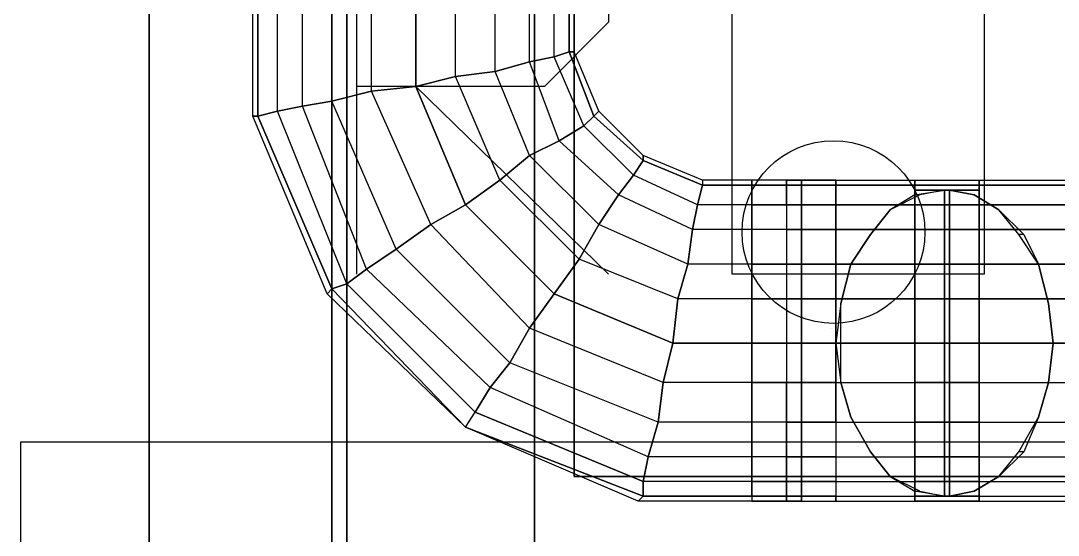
# Model space of a CAD drawing. Header units: metres. Extents: x 114 to 218, y 8 to 180.
# Drawn here: x 188.8 to 192.031, y 88.826 to 90.429 of the extents above; entities that cross this region are included whole.
import ezdxf

# ---------------------------------------------------------------- set-up
doc = ezdxf.new("R2010")
doc.units = ezdxf.units.M
doc.header["$MEASUREMENT"] = 0
for name, color, linetype in [('A-2D-AREA-IDEN', 7, 'Continuous'), ('E-LIGHT', 7, 'Continuous'), ('M-SA2S-Damp', 7, 'Continuous'), ('M-SA2S-Round', 7, 'Continuous'), ('S-3D-BEAM', 7, 'Continuous')]:
    doc.layers.add(name, color=color, linetype=linetype)

msp = doc.modelspace()

# ---------------------------------------------------------------- linework, layer by layer
at = {"layer": 'A-2D-AREA-IDEN', "color": 9, "true_color": 0xbababa}
for points in [[(189.8463, 89.6395), (189.8463, 90.8239), (190.4308, 90.8239), (190.6308, 90.624), (190.6308, 90.424), (190.4308, 90.2241), (189.8463, 90.2241)], [(191.0154, 89.6395), (191.0154, 90.8239), (191.7998, 90.8239), (191.7998, 89.6395), (191.0154, 89.6395)], [(190.0309, 90.2241), (190.6308, 89.6395)], [(195.999, 89.1166), (195.999, 86.717), (188.8004, 86.717), (188.8004, 89.1166), (195.999, 89.1166)]]:
    msp.add_lwpolyline(points, dxfattribs=at)
at = {"layer": 'E-LIGHT', "color": 5, "true_color": 0x0000ff}
for points in [[(190.5231, 89.0089), (190.5231, 90.5009), (192.1228, 90.5009), (192.1228, 89.0089), (192.1228, 90.5009), (190.5231, 90.5009), (190.5231, 89.0089)], [(191.323, 90.0395), (191.323, 90.0395)], [(191.0461, 89.7626), (191.0461, 89.7626)], [(191.6152, 89.7626), (191.6152, 89.7626)], [(191.323, 89.4703), (191.323, 89.4703)], [(192.1228, 89.0089), (190.5231, 89.0089), (192.1228, 89.0089)], [(190.5231, 89.0089), (190.5231, 89.0089)], [(190.5231, 89.0089), (190.5231, 89.0089)]]:
    msp.add_lwpolyline(points, dxfattribs=at)
msp.add_circle((191.3307, 89.7703), 0.2846, dxfattribs=at)
msp.add_circle((191.3307, 89.7703), 0.2846, dxfattribs=at)
at = {"layer": 'M-SA2S-Damp', "color": 1, "true_color": 0xff0000}
for points in [[(191.5845, 89.8549), (191.5845, 89.9164), (191.5845, 89.9318), (191.5845, 89.9164)], [(191.5845, 89.9318), (191.7844, 89.9318)], [(191.5845, 89.9318), (191.5845, 89.9318)], [(191.7844, 89.9164), (191.7844, 89.9318), (191.7844, 89.9164), (191.7844, 89.8549)], [(191.7844, 89.9318), (191.7844, 89.9318)], [(191.7844, 89.8549), (191.5845, 89.8549), (191.5845, 89.9164), (191.7844, 89.9164), (191.7844, 89.8549)], [(191.5845, 89.901), (191.5845, 89.9164), (191.5845, 89.901)], [(191.7844, 89.9164), (191.5845, 89.9164)], [(191.5845, 89.9164), (191.7844, 89.9164)], [(191.5845, 89.9164), (191.5845, 89.9164)], [(191.5845, 89.9164), (191.5845, 89.9164)], [(191.5845, 89.9164), (191.5845, 89.9164)], [(191.6768, 89.901), (191.5999, 89.8857), (191.5845, 89.8857), (191.6768, 89.901), (191.6768, 88.9474), (191.6922, 88.9474), (191.6922, 89.901)], [(191.5845, 89.8549), (191.5845, 89.901), (191.7844, 89.901), (191.7844, 89.8549)], [(191.5845, 89.8549), (191.7844, 89.8549), (191.7844, 89.901), (191.5845, 89.901), (191.5845, 89.8549)], [(191.5845, 89.901), (191.5845, 89.901)], [(191.5845, 89.901), (191.5845, 89.901)], [(191.6768, 88.9474), (191.6768, 89.901)], [(191.6922, 89.901), (191.6922, 89.901), (191.6768, 89.901)], [(191.6768, 89.901), (191.6768, 88.9474), (191.6768, 89.901)], [(191.6768, 88.9474), (191.6768, 88.9474), (191.6768, 89.901), (191.6768, 89.901)], [(191.6768, 89.901), (191.6768, 88.9474), (191.6768, 89.901), (191.6768, 88.9474), (191.6768, 89.901), (191.6768, 88.9474)], [(191.6922, 89.901), (191.6922, 88.9474), (191.6922, 89.901), (191.6922, 88.9474), (191.6768, 88.9474), (191.6768, 89.901), (191.6922, 89.901)], [(191.6768, 89.901), (191.6768, 89.901)], [(191.6768, 89.901), (191.6768, 89.901)], [(191.6768, 89.901), (191.6768, 89.901)], [(191.6768, 89.901), (191.6768, 89.901)], [(191.6768, 89.901), (191.6768, 89.901)], [(191.6768, 89.901), (191.6768, 89.901)], [(191.6768, 89.901), (191.6768, 89.901)], [(191.6922, 89.901), (191.6922, 88.9474)], [(191.7691, 89.8857), (191.6922, 89.901), (191.7691, 89.8857)], [(191.6922, 88.9474), (191.7691, 88.9628), (191.6922, 88.9474), (191.6922, 89.901)], [(191.6922, 89.901), (191.6922, 89.901), (191.6922, 88.9474), (191.6922, 89.901), (191.6922, 88.9474)], [(191.6922, 89.901), (191.6922, 89.901)], [(191.6922, 89.901), (191.6922, 89.901)], [(191.6922, 89.901), (191.6922, 89.901)], [(191.6922, 89.901), (191.6922, 89.901)], [(191.6922, 89.901), (191.6922, 89.901)], [(191.6922, 89.901), (191.6922, 89.901)], [(191.6922, 89.901), (191.6922, 89.901)], [(191.7844, 89.901), (191.7844, 89.9164), (191.7844, 89.901)], [(191.7844, 89.9164), (191.7844, 89.9164)], [(191.7844, 89.9164), (191.7844, 89.9164)], [(191.7844, 89.9164), (191.7844, 89.9164)], [(191.7844, 89.901), (191.7844, 89.901)], [(191.7844, 89.901), (191.7844, 89.901)], [(191.5845, 89.8857), (191.5076, 89.8395), (191.446, 89.7626), (191.3845, 89.6703), (191.3537, 89.5473), (191.3384, 89.4242), (191.3537, 89.3012), (191.3845, 89.1935), (191.446, 89.0858), (191.5076, 89.0089), (191.5845, 88.9628)], [(191.5999, 89.8857), (191.5076, 89.8395)], [(191.5845, 89.8857), (191.5845, 89.8857)], [(191.5999, 89.8857), (191.5999, 89.8857)], [(191.7691, 89.8857), (191.846, 89.8395), (191.7691, 89.8857)], [(191.7691, 89.8857), (191.7691, 89.8857)], [(191.5999, 88.9628), (191.5076, 89.0089), (191.446, 89.0858), (191.3845, 89.1935), (191.3537, 89.3012), (191.3537, 89.4242), (191.3537, 89.5473), (191.3845, 89.6703), (191.446, 89.7626), (191.5076, 89.8395)], [(191.5076, 89.8395), (191.5076, 89.8395)], [(191.5845, 89.8549), (191.7844, 89.8549), (191.7844, 89.778), (191.5845, 89.778), (191.5845, 89.8549)], [(191.5845, 89.8549), (191.5845, 89.778), (191.7844, 89.778), (191.7844, 89.8549)], [(191.7844, 89.8549), (191.7844, 89.778), (191.5845, 89.778), (191.5845, 89.8549)], [(191.7844, 89.8549), (191.5845, 89.8549), (191.5845, 89.778), (191.7844, 89.778), (191.7844, 89.8549)], [(191.5845, 89.8549), (191.5845, 89.8549)], [(191.5845, 89.8549), (191.5845, 89.8549)], [(191.5845, 89.8549), (191.5845, 89.8549)], [(191.5845, 89.8549), (191.5845, 89.8549)], [(191.7844, 89.8549), (191.7844, 89.8549)], [(191.7844, 89.8549), (191.7844, 89.8549)], [(191.7844, 89.8549), (191.7844, 89.8549)], [(191.7844, 89.8549), (191.7844, 89.8549)], [(191.9998, 89.5473), (191.969, 89.6703), (191.9075, 89.7626), (191.846, 89.8395), (191.9229, 89.7626), (191.969, 89.6703), (191.9998, 89.5473), (192.0152, 89.4242), (191.9998, 89.3012), (191.969, 89.1935), (191.9229, 89.0858), (191.846, 89.0089), (191.9075, 89.0858), (191.969, 89.1935), (191.9998, 89.3012), (192.0152, 89.4242), (191.9998, 89.5473)], [(191.846, 89.8395), (191.846, 89.8395)], [(191.5845, 89.0704), (191.5845, 89.1781), (191.5845, 89.3012), (191.5845, 89.4242), (191.5845, 89.5626), (191.5845, 89.6703), (191.5845, 89.778)], [(191.5845, 89.0704), (191.5845, 89.1781), (191.5845, 89.3012), (191.5845, 89.4242), (191.5845, 89.5626), (191.5845, 89.6703), (191.5845, 89.778), (191.5845, 89.6703), (191.5845, 89.5626), (191.5845, 89.4242)], [(191.5845, 89.0704), (191.5845, 89.1781), (191.5845, 89.3012), (191.5845, 89.4242), (191.5845, 89.5626), (191.5845, 89.6703), (191.5845, 89.778)], [(191.5845, 89.778), (191.5845, 89.778)], [(191.5845, 89.778), (191.5845, 89.778)], [(191.5845, 89.778), (191.5845, 89.778)], [(191.5845, 89.778), (191.5845, 89.778)], [(191.7844, 89.0704), (191.7844, 89.1781), (191.7844, 89.3012), (191.7844, 89.4242), (191.7844, 89.5626), (191.7844, 89.6703), (191.7844, 89.778)], [(191.7844, 89.778), (191.7844, 89.6703), (191.7844, 89.5626), (191.7844, 89.4242), (191.7844, 89.3012), (191.7844, 89.1781), (191.7844, 89.0704)], [(191.7844, 89.5626), (191.7844, 89.6703), (191.7844, 89.778)], [(191.7844, 89.778), (191.7844, 89.6703), (191.7844, 89.5626), (191.7844, 89.4242), (191.7844, 89.3012), (191.7844, 89.1781), (191.7844, 89.0704)], [(191.7844, 89.778), (191.7844, 89.778)], [(191.7844, 89.778), (191.7844, 89.778)], [(191.7844, 89.778), (191.7844, 89.778)], [(191.7844, 89.778), (191.7844, 89.778)], [(191.446, 89.7626), (191.446, 89.7626)], [(191.446, 89.7626), (191.446, 89.7626)], [(191.9229, 89.7626), (191.9075, 89.7626)], [(191.9075, 89.7626), (191.9075, 89.7626)], [(191.9229, 89.7626), (191.9229, 89.7626)], [(191.3845, 89.6703), (191.3845, 89.6703)], [(191.3845, 89.6703), (191.3845, 89.6703)], [(191.5845, 89.6703), (191.7844, 89.6703)], [(191.5845, 89.6703), (191.7844, 89.6703)], [(191.7844, 89.6703), (191.5845, 89.6703)], [(191.7844, 89.6703), (191.5845, 89.6703)], [(191.5845, 89.6703), (191.5845, 89.6703)], [(191.5845, 89.6703), (191.5845, 89.6703)], [(191.5845, 89.6703), (191.5845, 89.6703)], [(191.5845, 89.6703), (191.5845, 89.6703)], [(191.7844, 89.6703), (191.7844, 89.6703)], [(191.7844, 89.6703), (191.7844, 89.6703)], [(191.7844, 89.6703), (191.7844, 89.6703)], [(191.7844, 89.6703), (191.7844, 89.6703)], [(191.969, 89.6703), (191.969, 89.6703)], [(191.969, 89.6703), (191.969, 89.6703)], [(191.3537, 89.5473), (191.3537, 89.5473)], [(191.3537, 89.5473), (191.3537, 89.5473)], [(191.5845, 89.5626), (191.7844, 89.5626)], [(191.5845, 89.5626), (191.7844, 89.5626)], [(191.7844, 89.5626), (191.5845, 89.5626)], [(191.7844, 89.5626), (191.5845, 89.5626)], [(191.5845, 89.5626), (191.5845, 89.5626)], [(191.5845, 89.5626), (191.5845, 89.5626)], [(191.5845, 89.5626), (191.5845, 89.5626)], [(191.5845, 89.5626), (191.5845, 89.5626)], [(191.7844, 89.0704), (191.7844, 89.1781), (191.7844, 89.3012), (191.7844, 89.4242), (191.7844, 89.5626)], [(191.7844, 89.5626), (191.7844, 89.5626)], [(191.7844, 89.5626), (191.7844, 89.5626)], [(191.7844, 89.5626), (191.7844, 89.5626)], [(191.7844, 89.5626), (191.7844, 89.5626)], [(191.9998, 89.5473), (191.9998, 89.5473)], [(191.9998, 89.5473), (191.9998, 89.5473)], [(191.3537, 89.4242), (191.3384, 89.4242)], [(191.3384, 89.4242), (191.3384, 89.4242)], [(191.3537, 89.4242), (191.3537, 89.4242)], [(191.5845, 89.4242), (191.5845, 89.3012), (191.5845, 89.1781), (191.5845, 89.0704)], [(191.7844, 89.4242), (191.5845, 89.4242)], [(191.5845, 89.4242), (191.7844, 89.4242)], [(191.7844, 89.4242), (191.5845, 89.4242)], [(191.7844, 89.4242), (191.5845, 89.4242)], [(191.5845, 89.4242), (191.5845, 89.4242)], [(191.5845, 89.4242), (191.5845, 89.4242)], [(191.5845, 89.4242), (191.5845, 89.4242)], [(191.5845, 89.4242), (191.5845, 89.4242)], [(191.7844, 89.4242), (191.7844, 89.4242)], [(191.7844, 89.4242), (191.7844, 89.4242)], [(191.7844, 89.4242), (191.7844, 89.4242)], [(191.7844, 89.4242), (191.7844, 89.4242)], [(192.0152, 89.4242), (192.0152, 89.4242)], [(192.0152, 89.4242), (192.0152, 89.4242)], [(191.3537, 89.3012), (191.3537, 89.3012)], [(191.3537, 89.3012), (191.3537, 89.3012)], [(191.7844, 89.3012), (191.5845, 89.3012)], [(191.7844, 89.3012), (191.5845, 89.3012)], [(191.7844, 89.3012), (191.5845, 89.3012)], [(191.7844, 89.3012), (191.5845, 89.3012)], [(191.5845, 89.3012), (191.5845, 89.3012)], [(191.5845, 89.3012), (191.5845, 89.3012)], [(191.5845, 89.3012), (191.5845, 89.3012)], [(191.5845, 89.3012), (191.5845, 89.3012)], [(191.7844, 89.3012), (191.7844, 89.3012)], [(191.7844, 89.3012), (191.7844, 89.3012)], [(191.7844, 89.3012), (191.7844, 89.3012)], [(191.7844, 89.3012), (191.7844, 89.3012)], [(191.9998, 89.3012), (191.9998, 89.3012)], [(191.9998, 89.3012), (191.9998, 89.3012)], [(191.3845, 89.1935), (191.3845, 89.1935)], [(191.3845, 89.1935), (191.3845, 89.1935)], [(191.969, 89.1935), (191.969, 89.1935)], [(191.969, 89.1935), (191.969, 89.1935)], [(191.7844, 89.1781), (191.5845, 89.1781)], [(191.7844, 89.1781), (191.5845, 89.1781)], [(191.7844, 89.1781), (191.5845, 89.1781)], [(191.7844, 89.1781), (191.5845, 89.1781)], [(191.5845, 89.1781), (191.5845, 89.1781)], [(191.5845, 89.1781), (191.5845, 89.1781)], [(191.5845, 89.1781), (191.5845, 89.1781)], [(191.5845, 89.1781), (191.5845, 89.1781)], [(191.7844, 89.1781), (191.7844, 89.1781)], [(191.7844, 89.1781), (191.7844, 89.1781)], [(191.7844, 89.1781), (191.7844, 89.1781)], [(191.7844, 89.1781), (191.7844, 89.1781)], [(191.446, 89.0858), (191.446, 89.0858)], [(191.446, 89.0858), (191.446, 89.0858)], [(191.5845, 89.0704), (191.7844, 89.0704), (191.7844, 88.9935), (191.5845, 88.9935), (191.5845, 89.0704)], [(191.7844, 88.9935), (191.7844, 89.0704), (191.5845, 89.0704), (191.5845, 88.9935)], [(191.7844, 88.9935), (191.5845, 88.9935), (191.5845, 89.0704), (191.7844, 89.0704), (191.7844, 88.9935)], [(191.7844, 89.0704), (191.7844, 88.9935), (191.7844, 88.9474), (191.5845, 88.9474), (191.5845, 88.9935), (191.7844, 88.9935), (191.7844, 88.9474), (191.5845, 88.9474), (191.5845, 88.9935), (191.5845, 89.0704), (191.7844, 89.0704)], [(191.5845, 89.0704), (191.5845, 89.0704)], [(191.5845, 89.0704), (191.5845, 89.0704)], [(191.5845, 89.0704), (191.5845, 89.0704)], [(191.5845, 89.0704), (191.5845, 89.0704)], [(191.7844, 89.0704), (191.7844, 89.0704)], [(191.7844, 89.0704), (191.7844, 89.0704)], [(191.7844, 89.0704), (191.7844, 89.0704)], [(191.7844, 89.0704), (191.7844, 89.0704)], [(191.9229, 89.0858), (191.9075, 89.0858)], [(191.9075, 89.0858), (191.9075, 89.0858)], [(191.9229, 89.0858), (191.9229, 89.0858)], [(191.5076, 89.0089), (191.5076, 89.0089)], [(191.7844, 88.9935), (191.7844, 88.9474), (191.5845, 88.9474), (191.5845, 88.9935)], [(191.5845, 88.9474), (191.7844, 88.9474), (191.7844, 88.9935), (191.5845, 88.9935), (191.5845, 88.9474)], [(191.5845, 88.9935), (191.5845, 88.9935)], [(191.5845, 88.9935), (191.5845, 88.9935)], [(191.5845, 88.9935), (191.5845, 88.9935)], [(191.5845, 88.9935), (191.5845, 88.9935)], [(191.846, 89.0089), (191.7691, 88.9628), (191.846, 89.0089)], [(191.7844, 88.9935), (191.7844, 88.9935)], [(191.7844, 88.9935), (191.7844, 88.9935)], [(191.7844, 88.9935), (191.7844, 88.9935)], [(191.7844, 88.9935), (191.7844, 88.9935)], [(191.846, 89.0089), (191.846, 89.0089)], [(191.5845, 88.9628), (191.5999, 88.9628), (191.6768, 88.9474), (191.5845, 88.9628)], [(191.5845, 88.9628), (191.5845, 88.9628)], [(191.5999, 88.9628), (191.5999, 88.9628)], [(191.7691, 88.9628), (191.7691, 88.9628)], [(191.7691, 88.9628), (191.7691, 88.9628)], [(191.5845, 88.9474), (191.5845, 88.932), (191.5845, 88.9474)], [(191.5845, 88.9474), (191.5845, 88.932), (191.5845, 88.9474)], [(191.5845, 88.9474), (191.5845, 88.9474)], [(191.5845, 88.9474), (191.5845, 88.9474)], [(191.5845, 88.9474), (191.5845, 88.9474)], [(191.5845, 88.9474), (191.5845, 88.9474)], [(191.7844, 88.932), (191.5845, 88.932)], [(191.7844, 88.932), (191.5845, 88.932)], [(191.5845, 88.932), (191.5845, 88.932)], [(191.5845, 88.932), (191.5845, 88.932)], [(191.6768, 88.9474), (191.6768, 88.9474)], [(191.6768, 88.9474), (191.6768, 88.9474)], [(191.6768, 88.9474), (191.6768, 88.9474)], [(191.6768, 88.9474), (191.6768, 88.9474)], [(191.6768, 88.9474), (191.6768, 88.9474)], [(191.6768, 88.9474), (191.6768, 88.9474)], [(191.6768, 88.9474), (191.6768, 88.9474)], [(191.6922, 88.9474), (191.6922, 88.9474)], [(191.6922, 88.9474), (191.6922, 88.9474)], [(191.6922, 88.9474), (191.6922, 88.9474)], [(191.6922, 88.9474), (191.6922, 88.9474)], [(191.6922, 88.9474), (191.6922, 88.9474)], [(191.6922, 88.9474), (191.6922, 88.9474)], [(191.6922, 88.9474), (191.6922, 88.9474)], [(191.6922, 88.9474), (191.6922, 88.9474)], [(191.6922, 88.9474), (191.6922, 88.9474)], [(191.6922, 88.9474), (191.6922, 88.9474)], [(191.7844, 88.932), (191.7844, 88.9474)], [(191.7844, 88.9474), (191.7844, 88.932)], [(191.7844, 88.9474), (191.7844, 88.932), (191.7844, 88.9474)], [(191.7844, 88.9474), (191.7844, 88.9474)], [(191.7844, 88.9474), (191.7844, 88.9474)], [(191.7844, 88.9474), (191.7844, 88.9474)], [(191.7844, 88.9474), (191.7844, 88.9474)], [(191.7844, 88.932), (191.7844, 88.932)], [(191.7844, 88.932), (191.7844, 88.932)]]:
    msp.add_lwpolyline(points, dxfattribs=at)
at = {"layer": 'M-SA2S-Round', "color": 5, "true_color": 0x0000ff}
for points in [[(189.5233, 90.1318), (189.5233, 90.624), (189.5387, 90.624), (189.5387, 90.1318), (189.5387, 90.624), (189.6002, 90.624)], [(189.6002, 90.1471), (189.6002, 90.624), (189.5387, 90.624), (189.5233, 90.624)], [(189.6002, 90.1471), (189.6002, 90.624), (189.6771, 90.624)], [(189.6771, 90.1625), (189.6771, 90.624), (189.6002, 90.624)], [(189.6771, 90.1625), (189.6771, 90.624), (189.7694, 90.624)], [(189.7694, 90.1779), (189.7694, 90.624), (189.6771, 90.624)], [(189.7694, 90.1779), (189.7694, 90.624), (189.8925, 90.624)], [(189.8925, 90.2087), (189.8925, 90.624), (189.7694, 90.624)], [(189.8925, 90.2087), (189.8925, 90.624), (190.0309, 90.624), (190.0309, 90.2241), (190.154, 90.2548)], [(190.0309, 90.2241), (190.0309, 90.624), (189.8925, 90.624)], [(190.154, 90.2548), (190.154, 90.624), (190.0309, 90.624)], [(190.277, 90.2702), (190.277, 90.624), (190.154, 90.624)], [(190.154, 90.2548), (190.154, 90.624), (190.277, 90.624)], [(190.3847, 90.301), (190.3847, 90.624), (190.277, 90.624)], [(190.277, 90.2702), (190.277, 90.624), (190.3847, 90.624)], [(190.4616, 90.3163), (190.4616, 90.624), (190.3847, 90.624)], [(190.3847, 90.301), (190.3847, 90.624), (190.4616, 90.624)], [(190.5231, 90.3317), (190.5231, 90.624), (190.5078, 90.624), (190.5078, 90.3317), (190.5078, 90.624), (190.4616, 90.624)], [(190.4616, 90.3163), (190.4616, 90.624), (190.5078, 90.624), (190.5231, 90.624)], [(190.5539, 90.101), (190.4616, 90.3163), (190.3847, 90.301)], [(190.477, 90.0548), (190.3847, 90.301), (190.4616, 90.3163)], [(190.6001, 90.1471), (190.5231, 90.3317), (190.5078, 90.3317), (190.5847, 90.1318), (190.5078, 90.3317), (190.4616, 90.3163)], [(190.5539, 90.101), (190.4616, 90.3163), (190.5078, 90.3317), (190.5231, 90.3317)], [(190.4616, 90.3163), (190.4616, 90.3163)], [(190.4616, 90.3163), (190.4616, 90.3163)], [(190.5078, 90.3317), (190.5078, 90.3317)], [(190.5078, 90.3317), (190.5078, 90.3317)], [(190.5231, 90.3317), (190.5231, 90.3317)], [(190.477, 90.0548), (190.3847, 90.301), (190.277, 90.2702)], [(190.3847, 90.0087), (190.277, 90.2702), (190.3847, 90.301)], [(190.3847, 90.301), (190.3847, 90.301)], [(190.3847, 90.301), (190.3847, 90.301)], [(190.2924, 89.9318), (190.154, 90.2548), (190.0309, 90.2241)], [(190.3847, 90.0087), (190.277, 90.2702), (190.154, 90.2548)], [(190.2924, 89.9318), (190.154, 90.2548), (190.277, 90.2702)], [(190.154, 90.2548), (190.154, 90.2548)], [(190.154, 90.2548), (190.154, 90.2548)], [(190.277, 90.2702), (190.277, 90.2702)], [(190.277, 90.2702), (190.277, 90.2702)], [(190.0771, 89.7934), (189.8925, 90.2087), (190.0309, 90.2241), (190.1847, 89.8549), (190.2924, 89.9318)], [(190.1847, 89.8549), (190.0309, 90.2241), (189.8925, 90.2087)], [(190.0309, 90.2241), (190.0309, 90.2241)], [(190.0309, 90.2241), (190.0309, 90.2241)], [(189.9694, 89.7165), (189.7694, 90.1779), (189.8925, 90.2087)], [(190.0771, 89.7934), (189.8925, 90.2087), (189.7694, 90.1779)], [(189.8925, 90.2087), (189.8925, 90.2087)], [(189.8925, 90.2087), (189.8925, 90.2087)], [(189.8156, 89.6088), (189.6002, 90.1471), (189.6771, 90.1625)], [(189.8771, 89.6549), (189.6771, 90.1625), (189.6002, 90.1471)], [(189.8771, 89.6549), (189.6771, 90.1625), (189.7694, 90.1779)], [(189.9694, 89.7165), (189.7694, 90.1779), (189.6771, 90.1625)], [(189.6771, 90.1625), (189.6771, 90.1625)], [(189.6771, 90.1625), (189.6771, 90.1625)], [(189.7694, 90.1779), (189.7694, 90.1779)], [(189.7694, 90.1779), (189.7694, 90.1779)], [(189.7541, 89.578), (189.5233, 90.1318), (189.5387, 90.1318), (189.7694, 89.5934), (189.5387, 90.1318), (189.6002, 90.1471)], [(189.8156, 89.6088), (189.6002, 90.1471), (189.5387, 90.1318), (189.5233, 90.1318)], [(189.5233, 90.1318), (189.5233, 90.1318)], [(189.5387, 90.1318), (189.5387, 90.1318)], [(189.5387, 90.1318), (189.5387, 90.1318)], [(189.6002, 90.1471), (189.6002, 90.1471)], [(189.6002, 90.1471), (189.6002, 90.1471)], [(190.7385, 90.0087), (190.6001, 90.1471), (190.5847, 90.1318), (190.7385, 89.9933), (190.5847, 90.1318), (190.5539, 90.101)], [(190.7077, 89.9472), (190.5539, 90.101), (190.5847, 90.1318), (190.6001, 90.1471)], [(190.5847, 90.1318), (190.5847, 90.1318)], [(190.5847, 90.1318), (190.5847, 90.1318)], [(190.6001, 90.1471), (190.6001, 90.1471)], [(190.7077, 89.9472), (190.5539, 90.101), (190.477, 90.0548)], [(190.6616, 89.8857), (190.477, 90.0548), (190.5539, 90.101)], [(190.5539, 90.101), (190.5539, 90.101)], [(190.5539, 90.101), (190.5539, 90.101)], [(190.6616, 89.8857), (190.477, 90.0548), (190.3847, 90.0087)], [(190.6001, 89.7934), (190.3847, 90.0087), (190.477, 90.0548)], [(190.477, 90.0548), (190.477, 90.0548)], [(190.477, 90.0548), (190.477, 90.0548)], [(190.6001, 89.7934), (190.3847, 90.0087), (190.2924, 89.9318)], [(190.5385, 89.6857), (190.2924, 89.9318), (190.3847, 90.0087)], [(190.3847, 90.0087), (190.3847, 90.0087)], [(190.3847, 90.0087), (190.3847, 90.0087)], [(190.9231, 89.9318), (190.7385, 90.0087), (190.7385, 89.9933), (190.9231, 89.9164), (190.7385, 89.9933), (190.7077, 89.9472)], [(190.9077, 89.8549), (190.7077, 89.9472), (190.7385, 89.9933), (190.7385, 90.0087)], [(190.7385, 90.0087), (190.7385, 90.0087)], [(190.7385, 89.9933), (190.7385, 89.9933)], [(190.7385, 89.9933), (190.7385, 89.9933)], [(190.5385, 89.6857), (190.2924, 89.9318), (190.1847, 89.8549)], [(190.2924, 89.9318), (190.2924, 89.9318)], [(190.2924, 89.9318), (190.2924, 89.9318)], [(190.9077, 89.8549), (190.7077, 89.9472), (190.6616, 89.8857)], [(190.8923, 89.778), (190.6616, 89.8857), (190.7077, 89.9472)], [(190.7077, 89.9472), (190.7077, 89.9472)], [(190.7077, 89.9472), (190.7077, 89.9472)], [(190.9231, 89.9318), (190.9231, 89.9164), (191.2307, 89.9164), (191.2307, 89.9318), (190.9231, 89.9318), (190.9231, 89.9164)], [(190.9231, 89.9318), (190.9231, 89.9318)], [(191.3384, 89.9318), (191.3384, 89.9164), (191.3384, 89.9318), (191.0769, 89.9318), (191.0769, 89.9164), (191.0769, 89.9318)], [(191.0769, 89.9318), (191.0769, 89.9318)], [(191.1845, 89.8549), (191.1845, 89.9164), (191.1845, 89.9318), (191.1845, 89.9164), (191.1845, 89.8549), (191.1845, 89.778), (191.1845, 89.6703), (191.1845, 89.5626), (191.1845, 89.4242), (191.1845, 89.3012), (191.1845, 89.1781), (191.1845, 89.0704), (191.1845, 88.9935), (191.1845, 88.9474), (191.1845, 88.932), (191.1845, 88.9474), (191.1845, 88.9935), (191.1845, 89.0704), (191.1845, 89.1781), (191.1845, 89.3012)], [(191.1845, 89.9318), (192.1844, 89.9318)], [(191.1845, 89.9318), (191.1845, 89.9318)], [(191.2307, 89.9318), (191.2307, 89.9164)], [(191.2307, 89.9318), (191.2307, 89.9318)], [(191.3384, 89.9318), (191.3384, 89.9318)], [(191.2307, 89.8549), (191.2307, 89.9164), (190.9231, 89.9164), (190.9077, 89.8549)], [(191.2307, 89.9164), (191.2307, 89.8549), (190.9077, 89.8549), (190.9231, 89.9164)], [(190.9231, 89.9164), (190.9231, 89.9164)], [(190.9231, 89.9164), (190.9231, 89.9164)], [(191.3384, 89.9164), (191.0769, 89.9164), (191.0769, 89.8549), (191.3384, 89.8549), (191.3384, 89.9164)], [(191.3384, 89.8549), (191.0769, 89.8549), (191.0769, 89.9164), (191.3384, 89.9164), (191.3384, 89.8549)], [(191.0769, 89.9164), (191.0769, 89.9164)], [(191.0769, 89.9164), (191.0769, 89.9164)], [(192.1997, 89.9164), (191.1845, 89.9164)], [(191.1845, 89.9164), (192.1997, 89.9164)], [(191.1845, 89.9164), (191.1845, 89.9164)], [(191.1845, 89.9164), (191.1845, 89.9164)], [(191.2307, 89.9164), (191.2307, 89.9164)], [(191.2307, 89.9164), (191.2307, 89.9164)], [(191.3384, 89.9164), (191.3384, 89.9164)], [(191.3384, 89.9164), (191.3384, 89.9164)], [(190.8923, 89.778), (190.6616, 89.8857), (190.6001, 89.7934)], [(190.8769, 89.6703), (190.6001, 89.7934), (190.6616, 89.8857)], [(190.6616, 89.8857), (190.6616, 89.8857)], [(190.6616, 89.8857), (190.6616, 89.8857)], [(190.3847, 89.4703), (190.0771, 89.7934), (190.1847, 89.8549), (190.4616, 89.578), (190.5385, 89.6857)], [(190.4616, 89.578), (190.1847, 89.8549), (190.0771, 89.7934)], [(190.1847, 89.8549), (190.1847, 89.8549)], [(190.1847, 89.8549), (190.1847, 89.8549)], [(191.2307, 89.778), (191.2307, 89.8549), (190.9077, 89.8549), (190.8923, 89.778)], [(191.2307, 89.8549), (191.2307, 89.778), (190.8923, 89.778), (190.9077, 89.8549)], [(190.9077, 89.8549), (190.9077, 89.8549)], [(190.9077, 89.8549), (190.9077, 89.8549)], [(191.0769, 89.8549), (191.0769, 89.778)], [(191.3384, 89.8549), (191.3384, 89.778), (191.0769, 89.778), (191.0769, 89.8549)], [(191.0769, 89.8549), (191.0769, 89.8549)], [(191.0769, 89.8549), (191.0769, 89.8549)], [(192.2305, 89.8549), (191.1845, 89.8549), (191.1845, 89.778)], [(191.1845, 89.8549), (192.2305, 89.8549)], [(191.1845, 89.8549), (191.1845, 89.8549)], [(191.1845, 89.8549), (191.1845, 89.8549)], [(191.2307, 89.8549), (191.2307, 89.8549)], [(191.2307, 89.8549), (191.2307, 89.8549)], [(191.3384, 89.778), (191.3384, 89.8549)], [(191.3384, 89.8549), (191.3384, 89.8549)], [(191.3384, 89.8549), (191.3384, 89.8549)], [(190.3232, 89.3627), (189.9694, 89.7165), (190.0771, 89.7934)], [(190.3847, 89.4703), (190.0771, 89.7934), (189.9694, 89.7165)], [(190.0771, 89.7934), (190.0771, 89.7934)], [(190.0771, 89.7934), (190.0771, 89.7934)], [(190.8769, 89.6703), (190.6001, 89.7934), (190.5385, 89.6857)], [(190.8461, 89.5626), (190.5385, 89.6857), (190.6001, 89.7934)], [(190.6001, 89.7934), (190.6001, 89.7934)], [(190.6001, 89.7934), (190.6001, 89.7934)], [(191.2307, 89.6703), (191.2307, 89.778), (190.8923, 89.778), (190.8769, 89.6703)], [(191.2307, 89.778), (191.2307, 89.6703), (190.8769, 89.6703), (190.8923, 89.778)], [(190.8923, 89.778), (190.8923, 89.778)], [(190.8923, 89.778), (190.8923, 89.778)], [(191.3384, 89.6703), (191.3384, 89.778), (191.0769, 89.778), (191.0769, 89.6703)], [(191.0769, 89.6703), (191.0769, 89.778)], [(191.0769, 89.778), (191.0769, 89.778)], [(191.0769, 89.778), (191.0769, 89.778)], [(192.2766, 89.778), (191.1845, 89.778), (191.1845, 89.6703)], [(191.1845, 89.778), (192.2766, 89.778)], [(191.1845, 89.778), (191.1845, 89.778)], [(191.1845, 89.778), (191.1845, 89.778)], [(191.2307, 89.778), (191.2307, 89.778)], [(191.2307, 89.778), (191.2307, 89.778)], [(191.3384, 89.778), (191.3384, 89.6703)], [(191.3384, 89.778), (191.3384, 89.778)], [(191.3384, 89.778), (191.3384, 89.778)], [(190.2616, 89.2858), (189.8771, 89.6549), (189.9694, 89.7165)], [(190.3232, 89.3627), (189.9694, 89.7165), (189.8771, 89.6549)], [(189.9694, 89.7165), (189.9694, 89.7165)], [(189.9694, 89.7165), (189.9694, 89.7165)], [(190.8461, 89.5626), (190.5385, 89.6857), (190.4616, 89.578)], [(190.5385, 89.6857), (190.5385, 89.6857)], [(190.5385, 89.6857), (190.5385, 89.6857)], [(191.2307, 89.5626), (191.2307, 89.6703), (190.8769, 89.6703), (190.8461, 89.5626)], [(191.2307, 89.6703), (191.2307, 89.5626), (190.8461, 89.5626), (190.8769, 89.6703)], [(190.8769, 89.6703), (190.8769, 89.6703)], [(190.8769, 89.6703), (190.8769, 89.6703)], [(191.3384, 89.6703), (191.0769, 89.6703), (191.0769, 89.5626), (191.3384, 89.5626), (191.3384, 89.6703)], [(191.0769, 89.5626), (191.0769, 89.6703), (191.3384, 89.6703), (191.3384, 89.5626)], [(191.0769, 89.6703), (191.0769, 89.6703)], [(191.0769, 89.6703), (191.0769, 89.6703)], [(192.3382, 89.6703), (191.1845, 89.6703), (191.1845, 89.5626)], [(191.1845, 89.6703), (192.3382, 89.6703)], [(191.1845, 89.6703), (191.1845, 89.6703)], [(191.1845, 89.6703), (191.1845, 89.6703)], [(191.2307, 89.6703), (191.2307, 89.6703)], [(191.2307, 89.6703), (191.2307, 89.6703)], [(191.3384, 89.6703), (191.3384, 89.6703)], [(191.3384, 89.6703), (191.3384, 89.6703)], [(190.2155, 89.2089), (189.8156, 89.6088), (189.8771, 89.6549)], [(190.2616, 89.2858), (189.8771, 89.6549), (189.8156, 89.6088)], [(189.8771, 89.6549), (189.8771, 89.6549)], [(189.8771, 89.6549), (189.8771, 89.6549)], [(190.1847, 89.1627), (189.7694, 89.5934), (189.7541, 89.578), (190.1847, 89.1627), (189.7694, 89.5934), (189.8156, 89.6088)], [(190.2155, 89.2089), (189.8156, 89.6088), (189.7694, 89.5934), (189.7541, 89.578)], [(189.8156, 89.6088), (189.8156, 89.6088)], [(189.8156, 89.6088), (189.8156, 89.6088)], [(189.7541, 89.578), (189.7541, 89.578)], [(189.7694, 89.5934), (189.7694, 89.5934)], [(189.7694, 89.5934), (189.7694, 89.5934)], [(190.8, 89.3012), (190.3847, 89.4703), (190.4616, 89.578), (190.8308, 89.4242)], [(190.8308, 89.4242), (190.4616, 89.578), (190.3847, 89.4703)], [(190.4616, 89.578), (190.4616, 89.578)], [(190.4616, 89.578), (190.4616, 89.578)], [(191.2307, 89.4242), (191.2307, 89.5626), (190.8461, 89.5626), (190.8308, 89.4242)], [(190.8308, 89.4242), (190.8461, 89.5626)], [(190.8461, 89.5626), (190.8461, 89.5626)], [(190.8461, 89.5626), (190.8461, 89.5626)], [(191.0769, 89.5626), (191.0769, 89.4242)], [(191.0769, 89.4242), (191.0769, 89.5626), (191.3384, 89.5626), (191.3384, 89.4242)], [(191.0769, 89.5626), (191.0769, 89.5626)], [(191.0769, 89.5626), (191.0769, 89.5626)], [(192.3843, 89.5626), (191.1845, 89.5626), (191.1845, 89.4242)], [(191.1845, 89.5626), (192.3843, 89.5626)], [(191.1845, 89.5626), (191.1845, 89.5626)], [(191.1845, 89.5626), (191.1845, 89.5626)], [(191.2307, 89.5626), (191.2307, 89.4242)], [(191.2307, 89.5626), (191.2307, 89.5626)], [(191.2307, 89.5626), (191.2307, 89.5626)], [(191.3384, 89.4242), (191.3384, 89.5626)], [(191.3384, 89.5626), (191.3384, 89.5626)], [(191.3384, 89.5626), (191.3384, 89.5626)], [(190.7846, 89.1781), (190.3232, 89.3627), (190.3847, 89.4703)], [(190.8, 89.3012), (190.3847, 89.4703), (190.3232, 89.3627)], [(190.3847, 89.4703), (190.3847, 89.4703)], [(190.3847, 89.4703), (190.3847, 89.4703)], [(191.2307, 89.3012), (190.8, 89.3012), (190.8308, 89.4242), (191.2307, 89.4242), (191.2307, 89.3012)], [(191.2307, 89.3012), (191.2307, 89.4242), (190.8308, 89.4242), (190.8, 89.3012)], [(190.8308, 89.4242), (190.8308, 89.4242)], [(190.8308, 89.4242), (190.8308, 89.4242)], [(191.0769, 89.3012), (191.0769, 89.4242), (191.3384, 89.4242), (191.3384, 89.3012)], [(191.3384, 89.3012), (191.3384, 89.4242), (191.0769, 89.4242), (191.0769, 89.3012)], [(191.0769, 89.4242), (191.0769, 89.4242)], [(191.0769, 89.4242), (191.0769, 89.4242)], [(192.3997, 89.4242), (191.1845, 89.4242), (191.1845, 89.3012), (192.3843, 89.3012)], [(191.1845, 89.4242), (192.3997, 89.4242)], [(191.1845, 89.4242), (191.1845, 89.4242)], [(191.1845, 89.4242), (191.1845, 89.4242)], [(191.2307, 89.4242), (191.2307, 89.4242)], [(191.2307, 89.4242), (191.2307, 89.4242)], [(191.3384, 89.4242), (191.3384, 89.4242)], [(191.3384, 89.4242), (191.3384, 89.4242)], [(190.7539, 89.0704), (190.2616, 89.2858), (190.3232, 89.3627)], [(190.7846, 89.1781), (190.3232, 89.3627), (190.2616, 89.2858)], [(190.3232, 89.3627), (190.3232, 89.3627)], [(190.3232, 89.3627), (190.3232, 89.3627)], [(190.7385, 88.9935), (190.2155, 89.2089), (190.2616, 89.2858)], [(190.7539, 89.0704), (190.2616, 89.2858), (190.2155, 89.2089)], [(190.2616, 89.2858), (190.2616, 89.2858)], [(190.2616, 89.2858), (190.2616, 89.2858)], [(191.2307, 89.3012), (191.2307, 89.1781), (190.7846, 89.1781), (190.8, 89.3012)], [(191.2307, 89.1781), (191.2307, 89.3012), (190.8, 89.3012), (190.7846, 89.1781)], [(190.8, 89.3012), (190.8, 89.3012)], [(190.8, 89.3012), (190.8, 89.3012)], [(191.3384, 89.1781), (191.0769, 89.1781), (191.0769, 89.3012), (191.3384, 89.3012), (191.3384, 89.1781)], [(191.3384, 89.1781), (191.3384, 89.3012), (191.0769, 89.3012), (191.0769, 89.1781)], [(191.0769, 89.3012), (191.0769, 89.3012)], [(191.0769, 89.3012), (191.0769, 89.3012)], [(191.1845, 89.3012), (192.3843, 89.3012)], [(191.1845, 89.3012), (191.1845, 89.3012)], [(191.1845, 89.3012), (191.1845, 89.3012)], [(191.2307, 89.3012), (191.2307, 89.3012)], [(191.2307, 89.3012), (191.2307, 89.3012)], [(191.3384, 89.3012), (191.3384, 89.3012)], [(191.3384, 89.3012), (191.3384, 89.3012)], [(190.7231, 88.932), (190.1847, 89.1627), (190.7385, 88.9474), (190.1847, 89.1627), (190.2155, 89.2089)], [(190.1847, 89.1627), (190.1847, 89.1627), (190.2155, 89.2089), (190.7385, 88.9935)], [(190.2155, 89.2089), (190.2155, 89.2089)], [(190.2155, 89.2089), (190.2155, 89.2089)], [(190.1847, 89.1627), (190.1847, 89.1627)], [(191.2307, 89.1781), (191.2307, 89.0704), (190.7539, 89.0704), (190.7846, 89.1781)], [(191.2307, 89.0704), (191.2307, 89.1781), (190.7846, 89.1781), (190.7539, 89.0704)], [(190.7846, 89.1781), (190.7846, 89.1781)], [(190.7846, 89.1781), (190.7846, 89.1781)], [(191.3384, 89.1781), (191.3384, 89.0704), (191.0769, 89.0704), (191.0769, 89.1781)], [(191.3384, 89.1781), (191.0769, 89.1781), (191.0769, 89.0704)], [(191.0769, 89.1781), (191.0769, 89.1781)], [(191.0769, 89.1781), (191.0769, 89.1781)], [(191.1845, 89.1781), (192.3382, 89.1781)], [(191.1845, 89.1781), (192.3382, 89.1781)], [(191.1845, 89.1781), (191.1845, 89.1781)], [(191.1845, 89.1781), (191.1845, 89.1781)], [(191.2307, 89.1781), (191.2307, 89.1781)], [(191.2307, 89.1781), (191.2307, 89.1781)], [(191.3384, 89.1781), (191.3384, 89.0704), (191.3384, 88.9935), (191.3384, 88.9474), (191.3384, 88.932), (191.3384, 88.9474)], [(191.3384, 89.1781), (191.3384, 89.1781)], [(191.3384, 89.1781), (191.3384, 89.1781)], [(191.2307, 89.0704), (191.2307, 88.9935), (190.7385, 88.9935), (190.7539, 89.0704)], [(191.2307, 88.9935), (191.2307, 89.0704), (190.7539, 89.0704), (190.7385, 88.9935)], [(190.7539, 89.0704), (190.7539, 89.0704)], [(190.7539, 89.0704), (190.7539, 89.0704)], [(191.3384, 89.0704), (191.3384, 88.9935), (191.0769, 88.9935), (191.0769, 89.0704)], [(191.3384, 89.0704), (191.0769, 89.0704), (191.0769, 88.9935), (191.3384, 88.9935)], [(191.0769, 89.0704), (191.0769, 89.0704)], [(191.0769, 89.0704), (191.0769, 89.0704)], [(191.1845, 89.0704), (192.2766, 89.0704)], [(191.1845, 89.0704), (192.2766, 89.0704)], [(191.1845, 89.0704), (191.1845, 89.0704)], [(191.1845, 89.0704), (191.1845, 89.0704)], [(191.2307, 89.0704), (191.2307, 89.0704)], [(191.2307, 89.0704), (191.2307, 89.0704)], [(191.3384, 89.0704), (191.3384, 89.0704)], [(191.3384, 89.0704), (191.3384, 89.0704)], [(191.2307, 88.9935), (191.2307, 88.9474), (190.7385, 88.9474), (190.7385, 88.9935)], [(191.2307, 88.9474), (191.2307, 88.9935), (190.7385, 88.9935), (190.7385, 88.9474)], [(190.7385, 88.9935), (190.7385, 88.9935)], [(190.7385, 88.9935), (190.7385, 88.9935)], [(191.0769, 88.9474), (191.0769, 88.9935)], [(191.3384, 88.9935), (191.3384, 88.9474), (191.0769, 88.9474), (191.0769, 88.932)], [(191.0769, 88.9935), (191.0769, 88.9474), (191.3384, 88.9474)], [(191.0769, 88.9935), (191.0769, 88.9935)], [(191.0769, 88.9935), (191.0769, 88.9935)], [(191.1845, 88.9935), (192.2305, 88.9935)], [(191.1845, 88.9935), (192.2305, 88.9935)], [(191.1845, 88.9935), (191.1845, 88.9935)], [(191.1845, 88.9935), (191.1845, 88.9935)], [(191.2307, 88.9935), (191.2307, 88.9935)], [(191.2307, 88.9935), (191.2307, 88.9935)], [(191.3384, 88.9935), (191.3384, 88.9935)], [(191.3384, 88.9935), (191.3384, 88.9935)], [(190.7231, 88.932), (190.7385, 88.9474), (191.2307, 88.9474), (191.2307, 88.932), (190.7231, 88.932), (190.7385, 88.9474)], [(190.7231, 88.932), (190.7231, 88.932)], [(190.7385, 88.9474), (190.7385, 88.9474)], [(190.7385, 88.9474), (190.7385, 88.9474)], [(191.0769, 88.9474), (191.0769, 88.932), (191.3384, 88.932)], [(191.0769, 88.9474), (191.0769, 88.9474)], [(191.0769, 88.9474), (191.0769, 88.9474)], [(191.0769, 88.932), (191.0769, 88.932)], [(191.1845, 88.9474), (192.1997, 88.9474)], [(191.1845, 88.9474), (192.1997, 88.9474)], [(191.1845, 88.9474), (191.1845, 88.9474)], [(191.1845, 88.9474), (191.1845, 88.9474)], [(191.1845, 88.932), (192.1844, 88.932)], [(191.1845, 88.932), (191.1845, 88.932)], [(191.2307, 88.932), (191.2307, 88.9474)], [(191.2307, 88.9474), (191.2307, 88.9474)], [(191.2307, 88.9474), (191.2307, 88.9474)], [(191.2307, 88.932), (191.2307, 88.932)], [(191.3384, 88.9474), (191.3384, 88.9474)], [(191.3384, 88.9474), (191.3384, 88.9474)], [(191.3384, 88.932), (191.3384, 88.932)]]:
    msp.add_lwpolyline(points, dxfattribs=at)
at = {"layer": 'S-3D-BEAM', "color": 4, "true_color": 0x00ffff}
for points in [[(189.2003, 107.2209), (190.4001, 107.2209), (190.4001, 107.2209), (190.4001, 79.3184), (189.2003, 79.3184), (189.2003, 107.2209)], [(189.2003, 79.3184), (189.2003, 107.2209), (189.2003, 79.3184)], [(189.7694, 107.2209), (189.2003, 107.2209), (189.2003, 107.2209), (189.2003, 79.3184), (189.7694, 79.3184), (189.7694, 107.2209)], [(189.2003, 107.2209), (189.7694, 107.2209), (189.7694, 107.2209), (189.7694, 79.3184), (189.2003, 79.3184), (189.2003, 107.2209)], [(189.2003, 79.3184), (189.2003, 107.2209), (189.2003, 79.3184)], [(190.4001, 107.2209), (189.2003, 107.2209), (189.2003, 107.2209), (189.2003, 79.3184), (190.4001, 79.3184), (190.4001, 107.2209)], [(189.8156, 107.2209), (190.4001, 107.2209), (189.8156, 107.2209), (189.8156, 107.2209), (189.8156, 79.3184), (190.4001, 79.3184), (190.4001, 107.2209), (189.2003, 107.2209), (189.7694, 107.2209)], [(189.7694, 79.3184), (189.7694, 107.2209), (189.7694, 79.3184)], [(189.8156, 107.2209), (190.4001, 107.2209), (190.4001, 107.2209), (190.4001, 79.3184), (189.8156, 79.3184), (189.8156, 107.2209)], [(189.8156, 79.3184), (189.8156, 107.2209), (189.8156, 79.3184)], [(190.4001, 79.3184), (190.4001, 107.2209), (190.4001, 79.3184)], [(190.4001, 79.3184), (190.4001, 107.2209), (190.4001, 79.3184)]]:
    msp.add_lwpolyline(points, dxfattribs=at)

doc.saveas('drawing.dxf')
